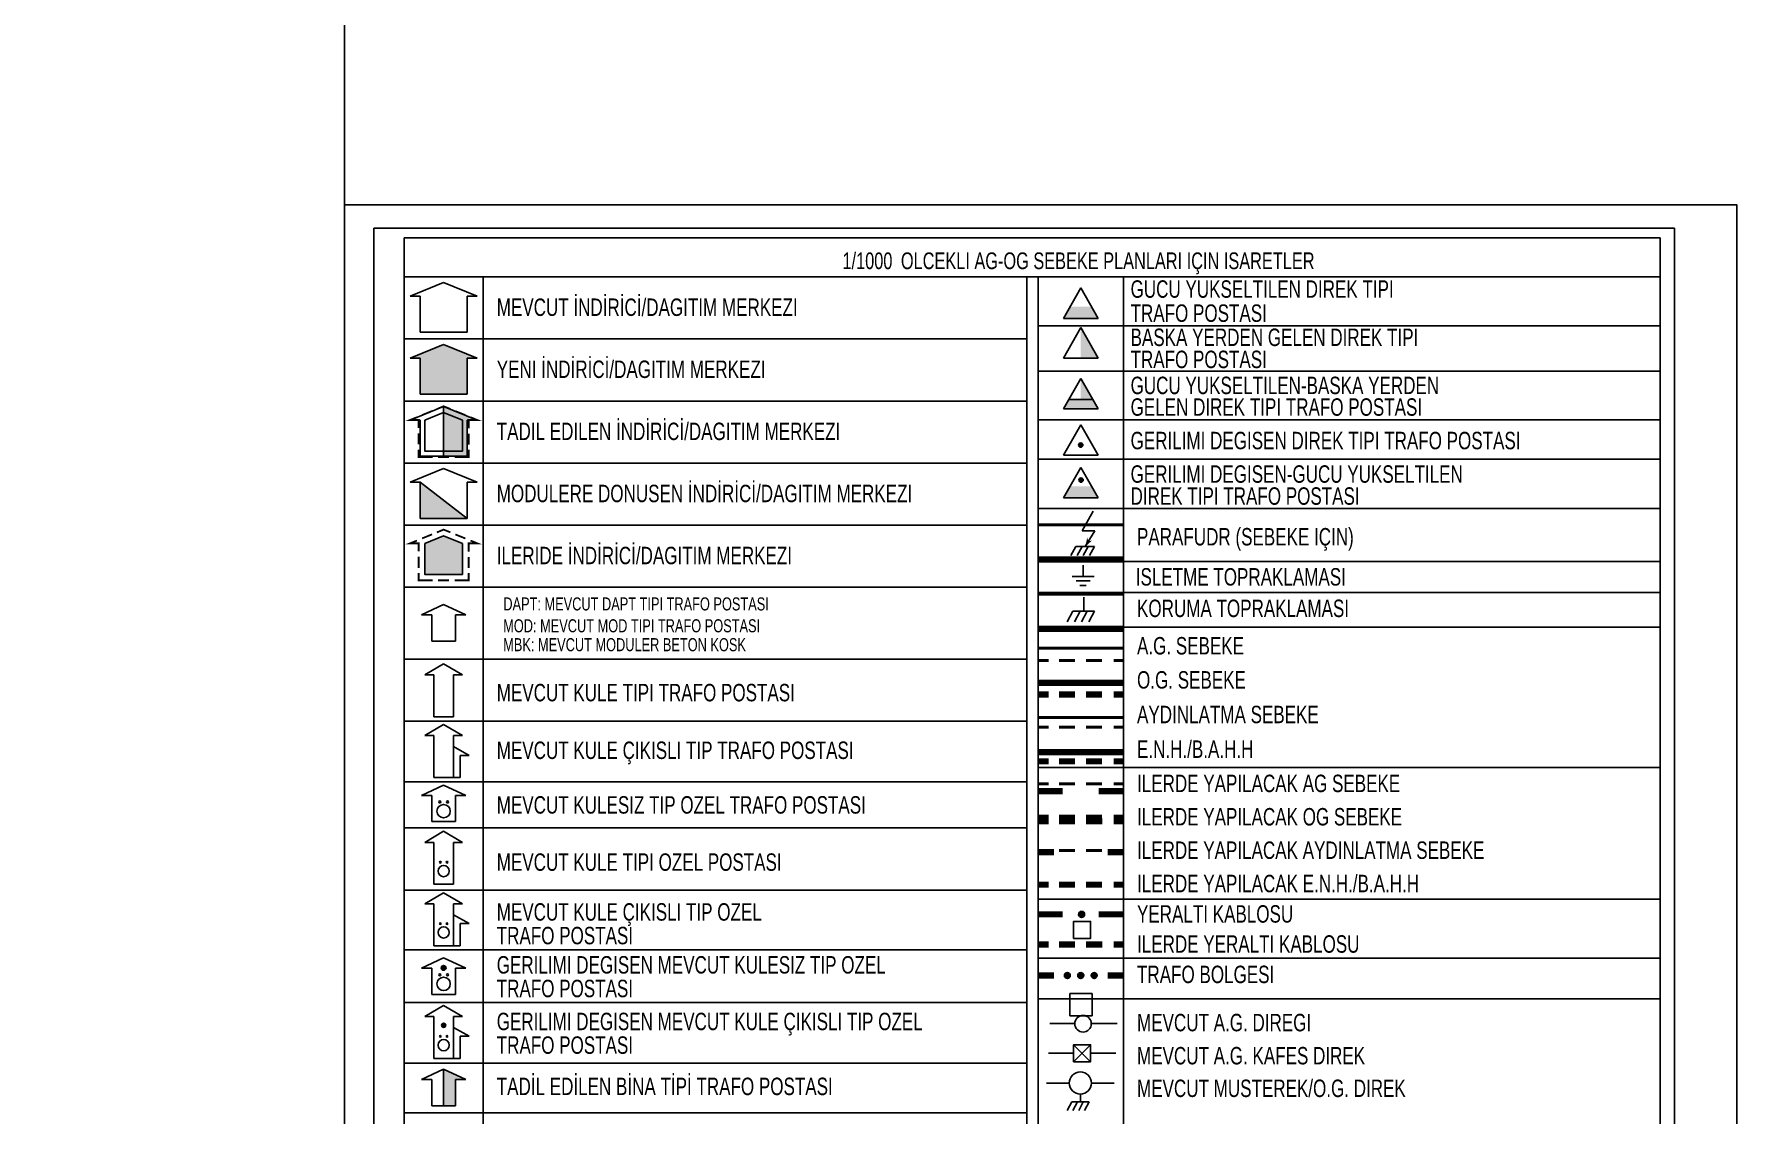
# Model space of a CAD drawing. Header units: millimetres. Extents: x 614452 to 616952, y 4151662 to 4153442.
# Drawn here: x 616285.6 to 616515.5, y 4152981.6 to 4153127.4 of the extents above; entities that cross this region are included whole.
import ezdxf
from ezdxf.enums import TextEntityAlignment as Align

# ---------------------------------------------------------------- set-up
doc = ezdxf.new("R2010")
doc.units = ezdxf.units.MM
doc.styles.get("Standard").update_dxf_attribs({"font": 'Arial'})

msp = doc.modelspace()

# ---------------------------------------------------------------- hatches: boundary and pattern name
for color, points in [(5, [(616344.07, 4153083.72), (616345.41, 4153083.72), (616340.88, 4153085.56), (616336.36, 4153083.72), (616337.7, 4153083.72), (616337.7, 4153078.86), (616338.37, 4153078.86), (616344.07, 4153078.86)]), (5, [(616425.27, 4153078.13), (616424.55, 4153076.86), (616429.25, 4153076.86), (616428.53, 4153078.13)]), (5, [(616340.88, 4153070.48), (616344.07, 4153070.48), (616344.07, 4153075.34), (616345.41, 4153075.34), (616340.88, 4153077.18)]), (5, [(616427.19, 4153071.98), (616427.19, 4153072), (616427.19, 4153072.02), (616427.19, 4153072.04), (616427.19, 4153072.05), (616427.18, 4153072.07), (616427.17, 4153072.09), (616427.17, 4153072.1), (616427.16, 4153072.12), (616427.15, 4153072.14), (616427.14, 4153072.15), (616427.13, 4153072.17), (616427.12, 4153072.18), (616427.11, 4153072.19), (616427.09, 4153072.2), (616427.08, 4153072.22), (616427.07, 4153072.23), (616427.05, 4153072.24), (616427.04, 4153072.24), (616427.02, 4153072.25), (616427, 4153072.26), (616426.99, 4153072.26), (616426.97, 4153072.27), (616426.95, 4153072.27), (616426.94, 4153072.28), (616426.92, 4153072.28), (616426.9, 4153072.28), (616426.88, 4153072.28), (616426.86, 4153072.28), (616426.85, 4153072.27), (616426.83, 4153072.27), (616426.81, 4153072.26), (616426.8, 4153072.26), (616426.78, 4153072.25), (616426.76, 4153072.24), (616426.75, 4153072.24), (616426.73, 4153072.23), (616426.72, 4153072.22), (616426.71, 4153072.2), (616426.69, 4153072.19), (616426.68, 4153072.18), (616426.67, 4153072.17), (616426.66, 4153072.15), (616426.65, 4153072.14), (616426.64, 4153072.12), (616426.63, 4153072.1), (616426.63, 4153072.09), (616426.62, 4153072.07), (616426.61, 4153072.05), (616426.61, 4153072.04), (616426.61, 4153072.02), (616426.61, 4153072), (616426.61, 4153071.98), (616426.61, 4153071.97), (616426.61, 4153071.95), (616426.61, 4153071.93), (616426.61, 4153071.91), (616426.62, 4153071.9), (616426.63, 4153071.88), (616426.63, 4153071.86), (616426.64, 4153071.85), (616426.65, 4153071.83), (616426.66, 4153071.82), (616426.67, 4153071.8), (616426.68, 4153071.79), (616426.69, 4153071.78), (616426.71, 4153071.76), (616426.72, 4153071.75), (616426.73, 4153071.74), (616426.75, 4153071.73), (616426.76, 4153071.72), (616426.78, 4153071.72), (616426.8, 4153071.71), (616426.81, 4153071.7), (616426.83, 4153071.7), (616426.85, 4153071.69), (616426.86, 4153071.69), (616426.88, 4153071.69), (616426.9, 4153071.69), (616426.92, 4153071.69), (616426.94, 4153071.69), (616426.95, 4153071.69), (616426.97, 4153071.7), (616426.99, 4153071.7), (616427, 4153071.71), (616427.02, 4153071.72), (616427.04, 4153071.72), (616427.05, 4153071.73), (616427.07, 4153071.74), (616427.08, 4153071.75), (616427.09, 4153071.76), (616427.11, 4153071.78), (616427.12, 4153071.79), (616427.13, 4153071.8), (616427.14, 4153071.82), (616427.15, 4153071.83), (616427.16, 4153071.85), (616427.17, 4153071.86), (616427.17, 4153071.88), (616427.18, 4153071.9), (616427.19, 4153071.91), (616427.19, 4153071.93), (616427.19, 4153071.95), (616427.19, 4153071.97)]), (5, [(616337.7, 4153066.96), (616337.7, 4153062.1), (616338.37, 4153062.1), (616344.07, 4153062.1)]), (5, [(616427.25, 4153067.26), (616427.24, 4153067.28), (616427.24, 4153067.3), (616427.24, 4153067.32), (616427.24, 4153067.33), (616427.23, 4153067.35), (616427.23, 4153067.37), (616427.22, 4153067.38), (616427.21, 4153067.4), (616427.2, 4153067.42), (616427.19, 4153067.43), (616427.18, 4153067.45), (616427.17, 4153067.46), (616427.16, 4153067.47), (616427.15, 4153067.48), (616427.13, 4153067.5), (616427.12, 4153067.51), (616427.1, 4153067.52), (616427.09, 4153067.52), (616427.07, 4153067.53), (616427.06, 4153067.54), (616427.04, 4153067.54), (616427.02, 4153067.55), (616427, 4153067.55), (616426.99, 4153067.56), (616426.97, 4153067.56), (616426.95, 4153067.56), (616426.93, 4153067.56), (616426.92, 4153067.56), (616426.9, 4153067.55), (616426.88, 4153067.55), (616426.86, 4153067.54), (616426.85, 4153067.54), (616426.83, 4153067.53), (616426.81, 4153067.52), (616426.8, 4153067.52), (616426.78, 4153067.51), (616426.77, 4153067.5), (616426.76, 4153067.48), (616426.74, 4153067.47), (616426.73, 4153067.46), (616426.72, 4153067.45), (616426.71, 4153067.43), (616426.7, 4153067.42), (616426.69, 4153067.4), (616426.68, 4153067.38), (616426.68, 4153067.37), (616426.67, 4153067.35), (616426.67, 4153067.33), (616426.66, 4153067.32), (616426.66, 4153067.3), (616426.66, 4153067.28), (616426.66, 4153067.26), (616426.66, 4153067.25), (616426.66, 4153067.23), (616426.66, 4153067.21), (616426.67, 4153067.19), (616426.67, 4153067.18), (616426.68, 4153067.16), (616426.68, 4153067.14), (616426.69, 4153067.13), (616426.7, 4153067.11), (616426.71, 4153067.1), (616426.72, 4153067.08), (616426.73, 4153067.07), (616426.74, 4153067.06), (616426.76, 4153067.04), (616426.77, 4153067.03), (616426.78, 4153067.02), (616426.8, 4153067.01), (616426.81, 4153067), (616426.83, 4153067), (616426.85, 4153066.99), (616426.86, 4153066.98), (616426.88, 4153066.98), (616426.9, 4153066.97), (616426.92, 4153066.97), (616426.93, 4153066.97), (616426.95, 4153066.97), (616426.97, 4153066.97), (616426.99, 4153066.97), (616427, 4153066.97), (616427.02, 4153066.98), (616427.04, 4153066.98), (616427.06, 4153066.99), (616427.07, 4153067), (616427.09, 4153067), (616427.1, 4153067.01), (616427.12, 4153067.02), (616427.13, 4153067.03), (616427.15, 4153067.04), (616427.16, 4153067.06), (616427.17, 4153067.07), (616427.18, 4153067.08), (616427.19, 4153067.1), (616427.2, 4153067.11), (616427.21, 4153067.13), (616427.22, 4153067.14), (616427.23, 4153067.16), (616427.23, 4153067.18), (616427.24, 4153067.19), (616427.24, 4153067.21), (616427.24, 4153067.23), (616427.24, 4153067.25)]), (5, [(616340.88, 4153059.73), (616338.35, 4153058.7), (616338.35, 4153054.52), (616343.42, 4153054.52), (616343.42, 4153058.7)]), (1, [(616426.62, 4153008.66), (616426.62, 4153008.64), (616426.62, 4153008.61), (616426.63, 4153008.59), (616426.63, 4153008.56), (616426.64, 4153008.54), (616426.65, 4153008.52), (616426.65, 4153008.5), (616426.66, 4153008.47), (616426.68, 4153008.45), (616426.69, 4153008.43), (616426.7, 4153008.41), (616426.72, 4153008.39), (616426.74, 4153008.38), (616426.75, 4153008.36), (616426.77, 4153008.34), (616426.79, 4153008.33), (616426.81, 4153008.32), (616426.83, 4153008.3), (616426.86, 4153008.29), (616426.88, 4153008.28), (616426.9, 4153008.28), (616426.92, 4153008.27), (616426.95, 4153008.27), (616426.97, 4153008.26), (616427, 4153008.26), (616427.02, 4153008.26), (616427.05, 4153008.26), (616427.07, 4153008.26), (616427.09, 4153008.27), (616427.12, 4153008.27), (616427.14, 4153008.28), (616427.16, 4153008.28), (616427.19, 4153008.29), (616427.21, 4153008.3), (616427.23, 4153008.32), (616427.25, 4153008.33), (616427.27, 4153008.34), (616427.29, 4153008.36), (616427.3, 4153008.38), (616427.32, 4153008.39), (616427.34, 4153008.41), (616427.35, 4153008.43), (616427.36, 4153008.45), (616427.38, 4153008.47), (616427.39, 4153008.5), (616427.4, 4153008.52), (616427.4, 4153008.54), (616427.41, 4153008.56), (616427.42, 4153008.59), (616427.42, 4153008.61), (616427.42, 4153008.64), (616427.42, 4153008.66), (616427.42, 4153008.68), (616427.42, 4153008.71), (616427.42, 4153008.73), (616427.41, 4153008.76), (616427.4, 4153008.78), (616427.4, 4153008.8), (616427.39, 4153008.83), (616427.38, 4153008.85), (616427.36, 4153008.87), (616427.35, 4153008.89), (616427.34, 4153008.91), (616427.32, 4153008.93), (616427.3, 4153008.94), (616427.29, 4153008.96), (616427.27, 4153008.98), (616427.25, 4153008.99), (616427.23, 4153009), (616427.21, 4153009.02), (616427.19, 4153009.03), (616427.16, 4153009.04), (616427.14, 4153009.04), (616427.12, 4153009.05), (616427.09, 4153009.06), (616427.07, 4153009.06), (616427.05, 4153009.06), (616427.02, 4153009.06), (616427, 4153009.06), (616426.97, 4153009.06), (616426.95, 4153009.06), (616426.92, 4153009.05), (616426.9, 4153009.04), (616426.88, 4153009.04), (616426.86, 4153009.03), (616426.83, 4153009.02), (616426.81, 4153009), (616426.79, 4153008.99), (616426.77, 4153008.98), (616426.75, 4153008.96), (616426.74, 4153008.94), (616426.72, 4153008.93), (616426.7, 4153008.91), (616426.69, 4153008.89), (616426.68, 4153008.87), (616426.66, 4153008.85), (616426.65, 4153008.83), (616426.65, 4153008.8), (616426.64, 4153008.78), (616426.63, 4153008.76), (616426.63, 4153008.73), (616426.62, 4153008.71), (616426.62, 4153008.68)]), (5, [(616341.2, 4153001.45), (616341.2, 4153001.47), (616341.2, 4153001.49), (616341.19, 4153001.5), (616341.19, 4153001.52), (616341.19, 4153001.54), (616341.18, 4153001.56), (616341.17, 4153001.58), (616341.16, 4153001.6), (616341.15, 4153001.61), (616341.14, 4153001.63), (616341.13, 4153001.64), (616341.12, 4153001.66), (616341.11, 4153001.67), (616341.09, 4153001.69), (616341.08, 4153001.7), (616341.06, 4153001.71), (616341.05, 4153001.72), (616341.03, 4153001.73), (616341.01, 4153001.74), (616341, 4153001.74), (616340.98, 4153001.75), (616340.96, 4153001.76), (616340.94, 4153001.76), (616340.92, 4153001.76), (616340.9, 4153001.76), (616340.88, 4153001.77), (616340.86, 4153001.76), (616340.84, 4153001.76), (616340.83, 4153001.76), (616340.81, 4153001.76), (616340.79, 4153001.75), (616340.77, 4153001.74), (616340.75, 4153001.74), (616340.73, 4153001.73), (616340.72, 4153001.72), (616340.7, 4153001.71), (616340.69, 4153001.7), (616340.67, 4153001.69), (616340.66, 4153001.67), (616340.64, 4153001.66), (616340.63, 4153001.64), (616340.62, 4153001.63), (616340.61, 4153001.61), (616340.6, 4153001.6), (616340.59, 4153001.58), (616340.59, 4153001.56), (616340.58, 4153001.54), (616340.57, 4153001.52), (616340.57, 4153001.5), (616340.57, 4153001.49), (616340.57, 4153001.47), (616340.56, 4153001.45), (616340.57, 4153001.43), (616340.57, 4153001.41), (616340.57, 4153001.39), (616340.57, 4153001.37), (616340.58, 4153001.35), (616340.59, 4153001.34), (616340.59, 4153001.32), (616340.6, 4153001.3), (616340.61, 4153001.28), (616340.62, 4153001.27), (616340.63, 4153001.25), (616340.64, 4153001.24), (616340.66, 4153001.22), (616340.67, 4153001.21), (616340.69, 4153001.2), (616340.7, 4153001.19), (616340.72, 4153001.18), (616340.73, 4153001.17), (616340.75, 4153001.16), (616340.77, 4153001.15), (616340.79, 4153001.14), (616340.81, 4153001.14), (616340.83, 4153001.14), (616340.84, 4153001.13), (616340.86, 4153001.13), (616340.88, 4153001.13), (616340.9, 4153001.13), (616340.92, 4153001.13), (616340.94, 4153001.14), (616340.96, 4153001.14), (616340.98, 4153001.14), (616341, 4153001.15), (616341.01, 4153001.16), (616341.03, 4153001.17), (616341.05, 4153001.18), (616341.06, 4153001.19), (616341.08, 4153001.2), (616341.09, 4153001.21), (616341.11, 4153001.22), (616341.12, 4153001.24), (616341.13, 4153001.25), (616341.14, 4153001.27), (616341.15, 4153001.28), (616341.16, 4153001.3), (616341.17, 4153001.32), (616341.18, 4153001.34), (616341.19, 4153001.35), (616341.19, 4153001.37), (616341.19, 4153001.39), (616341.2, 4153001.41), (616341.2, 4153001.43)]), (5, [(616424.69, 4153000.41), (616424.69, 4153000.39), (616424.69, 4153000.37), (616424.69, 4153000.34), (616424.7, 4153000.32), (616424.7, 4153000.29), (616424.71, 4153000.27), (616424.72, 4153000.25), (616424.73, 4153000.23), (616424.74, 4153000.21), (616424.76, 4153000.19), (616424.77, 4153000.17), (616424.79, 4153000.15), (616424.8, 4153000.13), (616424.82, 4153000.11), (616424.84, 4153000.1), (616424.86, 4153000.08), (616424.88, 4153000.07), (616424.9, 4153000.06), (616424.92, 4153000.05), (616424.94, 4153000.04), (616424.97, 4153000.03), (616424.99, 4153000.02), (616425.01, 4153000.02), (616425.04, 4153000.02), (616425.06, 4153000.01), (616425.09, 4153000.01), (616425.11, 4153000.01), (616425.14, 4153000.02), (616425.16, 4153000.02), (616425.18, 4153000.02), (616425.21, 4153000.03), (616425.23, 4153000.04), (616425.25, 4153000.05), (616425.27, 4153000.06), (616425.29, 4153000.07), (616425.32, 4153000.08), (616425.33, 4153000.1), (616425.35, 4153000.11), (616425.37, 4153000.13), (616425.39, 4153000.15), (616425.4, 4153000.17), (616425.42, 4153000.19), (616425.43, 4153000.21), (616425.44, 4153000.23), (616425.45, 4153000.25), (616425.46, 4153000.27), (616425.47, 4153000.29), (616425.48, 4153000.32), (616425.48, 4153000.34), (616425.49, 4153000.37), (616425.49, 4153000.39), (616425.49, 4153000.41), (616425.49, 4153000.44), (616425.49, 4153000.46), (616425.48, 4153000.49), (616425.48, 4153000.51), (616425.47, 4153000.53), (616425.46, 4153000.56), (616425.45, 4153000.58), (616425.44, 4153000.6), (616425.43, 4153000.62), (616425.42, 4153000.64), (616425.4, 4153000.66), (616425.39, 4153000.68), (616425.37, 4153000.7), (616425.35, 4153000.72), (616425.33, 4153000.73), (616425.32, 4153000.74), (616425.29, 4153000.76), (616425.27, 4153000.77), (616425.25, 4153000.78), (616425.23, 4153000.79), (616425.21, 4153000.8), (616425.18, 4153000.8), (616425.16, 4153000.81), (616425.14, 4153000.81), (616425.11, 4153000.82), (616425.09, 4153000.82), (616425.06, 4153000.82), (616425.04, 4153000.81), (616425.01, 4153000.81), (616424.99, 4153000.8), (616424.97, 4153000.8), (616424.94, 4153000.79), (616424.92, 4153000.78), (616424.9, 4153000.77), (616424.88, 4153000.76), (616424.86, 4153000.74), (616424.84, 4153000.73), (616424.82, 4153000.72), (616424.8, 4153000.7), (616424.79, 4153000.68), (616424.77, 4153000.66), (616424.76, 4153000.64), (616424.74, 4153000.62), (616424.73, 4153000.6), (616424.72, 4153000.58), (616424.71, 4153000.56), (616424.7, 4153000.53), (616424.7, 4153000.51), (616424.69, 4153000.49), (616424.69, 4153000.46), (616424.69, 4153000.44)]), (5, [(616427.3, 4153000.41), (616427.3, 4153000.44), (616427.3, 4153000.46), (616427.3, 4153000.49), (616427.29, 4153000.51), (616427.28, 4153000.53), (616427.28, 4153000.56), (616427.27, 4153000.58), (616427.26, 4153000.6), (616427.24, 4153000.62), (616427.23, 4153000.64), (616427.22, 4153000.66), (616427.2, 4153000.68), (616427.18, 4153000.7), (616427.17, 4153000.72), (616427.15, 4153000.73), (616427.13, 4153000.74), (616427.11, 4153000.76), (616427.09, 4153000.77), (616427.06, 4153000.78), (616427.04, 4153000.79), (616427.02, 4153000.8), (616427, 4153000.8), (616426.97, 4153000.81), (616426.95, 4153000.81), (616426.92, 4153000.82), (616426.9, 4153000.82), (616426.88, 4153000.82), (616426.85, 4153000.81), (616426.83, 4153000.81), (616426.8, 4153000.8), (616426.78, 4153000.8), (616426.76, 4153000.79), (616426.74, 4153000.78), (616426.71, 4153000.77), (616426.69, 4153000.76), (616426.67, 4153000.74), (616426.65, 4153000.73), (616426.63, 4153000.72), (616426.62, 4153000.7), (616426.6, 4153000.68), (616426.58, 4153000.66), (616426.57, 4153000.64), (616426.56, 4153000.62), (616426.54, 4153000.6), (616426.53, 4153000.58), (616426.52, 4153000.56), (616426.52, 4153000.53), (616426.51, 4153000.51), (616426.5, 4153000.49), (616426.5, 4153000.46), (616426.5, 4153000.44), (616426.5, 4153000.41), (616426.5, 4153000.39), (616426.5, 4153000.37), (616426.5, 4153000.34), (616426.51, 4153000.32), (616426.52, 4153000.29), (616426.52, 4153000.27), (616426.53, 4153000.25), (616426.54, 4153000.23), (616426.56, 4153000.21), (616426.57, 4153000.19), (616426.58, 4153000.17), (616426.6, 4153000.15), (616426.62, 4153000.13), (616426.63, 4153000.11), (616426.65, 4153000.1), (616426.67, 4153000.08), (616426.69, 4153000.07), (616426.71, 4153000.06), (616426.74, 4153000.05), (616426.76, 4153000.04), (616426.78, 4153000.03), (616426.8, 4153000.02), (616426.83, 4153000.02), (616426.85, 4153000.02), (616426.88, 4153000.01), (616426.9, 4153000.01), (616426.92, 4153000.01), (616426.95, 4153000.02), (616426.97, 4153000.02), (616427, 4153000.02), (616427.02, 4153000.03), (616427.04, 4153000.04), (616427.06, 4153000.05), (616427.09, 4153000.06), (616427.11, 4153000.07), (616427.13, 4153000.08), (616427.15, 4153000.1), (616427.17, 4153000.11), (616427.18, 4153000.13), (616427.2, 4153000.15), (616427.22, 4153000.17), (616427.23, 4153000.19), (616427.24, 4153000.21), (616427.26, 4153000.23), (616427.27, 4153000.25), (616427.28, 4153000.27), (616427.28, 4153000.29), (616427.29, 4153000.32), (616427.3, 4153000.34), (616427.3, 4153000.37), (616427.3, 4153000.39)]), (5, [(616428.31, 4153000.41), (616428.31, 4153000.39), (616428.31, 4153000.37), (616428.32, 4153000.34), (616428.32, 4153000.32), (616428.33, 4153000.29), (616428.34, 4153000.27), (616428.35, 4153000.25), (616428.36, 4153000.23), (616428.37, 4153000.21), (616428.38, 4153000.19), (616428.4, 4153000.17), (616428.41, 4153000.15), (616428.43, 4153000.13), (616428.45, 4153000.11), (616428.47, 4153000.1), (616428.48, 4153000.08), (616428.5, 4153000.07), (616428.53, 4153000.06), (616428.55, 4153000.05), (616428.57, 4153000.04), (616428.59, 4153000.03), (616428.62, 4153000.02), (616428.64, 4153000.02), (616428.66, 4153000.02), (616428.69, 4153000.01), (616428.71, 4153000.01), (616428.74, 4153000.01), (616428.76, 4153000.02), (616428.79, 4153000.02), (616428.81, 4153000.02), (616428.83, 4153000.03), (616428.86, 4153000.04), (616428.88, 4153000.05), (616428.9, 4153000.06), (616428.92, 4153000.07), (616428.94, 4153000.08), (616428.96, 4153000.1), (616428.98, 4153000.11), (616429, 4153000.13), (616429.01, 4153000.15), (616429.03, 4153000.17), (616429.04, 4153000.19), (616429.06, 4153000.21), (616429.07, 4153000.23), (616429.08, 4153000.25), (616429.09, 4153000.27), (616429.1, 4153000.29), (616429.1, 4153000.32), (616429.11, 4153000.34), (616429.11, 4153000.37), (616429.11, 4153000.39), (616429.11, 4153000.41), (616429.11, 4153000.44), (616429.11, 4153000.46), (616429.11, 4153000.49), (616429.1, 4153000.51), (616429.1, 4153000.53), (616429.09, 4153000.56), (616429.08, 4153000.58), (616429.07, 4153000.6), (616429.06, 4153000.62), (616429.04, 4153000.64), (616429.03, 4153000.66), (616429.01, 4153000.68), (616429, 4153000.7), (616428.98, 4153000.72), (616428.96, 4153000.73), (616428.94, 4153000.74), (616428.92, 4153000.76), (616428.9, 4153000.77), (616428.88, 4153000.78), (616428.86, 4153000.79), (616428.83, 4153000.8), (616428.81, 4153000.8), (616428.79, 4153000.81), (616428.76, 4153000.81), (616428.74, 4153000.82), (616428.71, 4153000.82), (616428.69, 4153000.82), (616428.66, 4153000.81), (616428.64, 4153000.81), (616428.62, 4153000.8), (616428.59, 4153000.8), (616428.57, 4153000.79), (616428.55, 4153000.78), (616428.53, 4153000.77), (616428.5, 4153000.76), (616428.48, 4153000.74), (616428.47, 4153000.73), (616428.45, 4153000.72), (616428.43, 4153000.7), (616428.41, 4153000.68), (616428.4, 4153000.66), (616428.38, 4153000.64), (616428.37, 4153000.62), (616428.36, 4153000.6), (616428.35, 4153000.58), (616428.34, 4153000.56), (616428.33, 4153000.53), (616428.32, 4153000.51), (616428.32, 4153000.49), (616428.31, 4153000.46), (616428.31, 4153000.44)]), (5, [(616341.16, 4152993.7), (616341.16, 4152993.72), (616341.16, 4152993.74), (616341.16, 4152993.75), (616341.16, 4152993.77), (616341.15, 4152993.79), (616341.15, 4152993.8), (616341.14, 4152993.82), (616341.13, 4152993.83), (616341.12, 4152993.85), (616341.11, 4152993.86), (616341.1, 4152993.88), (616341.09, 4152993.89), (616341.08, 4152993.9), (616341.07, 4152993.91), (616341.06, 4152993.92), (616341.04, 4152993.93), (616341.03, 4152993.94), (616341.01, 4152993.95), (616341, 4152993.96), (616340.98, 4152993.97), (616340.97, 4152993.97), (616340.95, 4152993.98), (616340.93, 4152993.98), (616340.92, 4152993.98), (616340.9, 4152993.98), (616340.88, 4152993.98), (616340.87, 4152993.98), (616340.85, 4152993.98), (616340.83, 4152993.98), (616340.81, 4152993.98), (616340.8, 4152993.97), (616340.78, 4152993.97), (616340.77, 4152993.96), (616340.75, 4152993.95), (616340.74, 4152993.94), (616340.72, 4152993.93), (616340.71, 4152993.92), (616340.7, 4152993.91), (616340.68, 4152993.9), (616340.67, 4152993.89), (616340.66, 4152993.88), (616340.65, 4152993.86), (616340.64, 4152993.85), (616340.63, 4152993.83), (616340.63, 4152993.82), (616340.62, 4152993.8), (616340.61, 4152993.79), (616340.61, 4152993.77), (616340.6, 4152993.75), (616340.6, 4152993.74), (616340.6, 4152993.72), (616340.6, 4152993.7), (616340.6, 4152993.68), (616340.6, 4152993.67), (616340.6, 4152993.65), (616340.61, 4152993.63), (616340.61, 4152993.62), (616340.62, 4152993.6), (616340.63, 4152993.59), (616340.63, 4152993.57), (616340.64, 4152993.56), (616340.65, 4152993.54), (616340.66, 4152993.53), (616340.67, 4152993.51), (616340.68, 4152993.5), (616340.7, 4152993.49), (616340.71, 4152993.48), (616340.72, 4152993.47), (616340.74, 4152993.46), (616340.75, 4152993.45), (616340.77, 4152993.44), (616340.78, 4152993.44), (616340.8, 4152993.43), (616340.81, 4152993.43), (616340.83, 4152993.42), (616340.85, 4152993.42), (616340.87, 4152993.42), (616340.88, 4152993.42), (616340.9, 4152993.42), (616340.92, 4152993.42), (616340.93, 4152993.42), (616340.95, 4152993.43), (616340.97, 4152993.43), (616340.98, 4152993.44), (616341, 4152993.44), (616341.01, 4152993.45), (616341.03, 4152993.46), (616341.04, 4152993.47), (616341.06, 4152993.48), (616341.07, 4152993.49), (616341.08, 4152993.5), (616341.09, 4152993.51), (616341.1, 4152993.53), (616341.11, 4152993.54), (616341.12, 4152993.56), (616341.13, 4152993.57), (616341.14, 4152993.59), (616341.15, 4152993.6), (616341.15, 4152993.62), (616341.16, 4152993.63), (616341.16, 4152993.65), (616341.16, 4152993.67), (616341.16, 4152993.68)]), (5, [(616342.47, 4152986.38), (616343.88, 4152986.38), (616340.88, 4152987.79), (616340.88, 4152982.85), (616342.47, 4152982.85)])]:
    msp.add_hatch(color=color).paths.add_polyline_path(points)

# ---------------------------------------------------------------- linework, layer by layer
for p, q in [((616507.09, 4153101.23), (616331.47, 4153101.23)), ((616331.47, 4153101.23), (616331.47, 4152828.93)), ((616507.09, 4153101.23), (616507.09, 4152828.93)), ((616505.13, 4153099.94), (616335.55, 4153099.94)), ((616335.55, 4153099.94), (616335.55, 4152830.08)), ((616505.13, 4152830.08), (616505.13, 4153099.94)), ((616335.55, 4153094.68), (616505.13, 4153094.68)), ((616335.55, 4153094.68), (616419.63, 4153094.68)), ((616346.22, 4153094.68), (616346.22, 4152830.08)), ((616419.63, 4153094.68), (616419.63, 4152830.08)), ((616421.13, 4153094.68), (616421.13, 4152830.08)), ((616421.13, 4153094.68), (616505.21, 4153094.68)), ((616432.67, 4153094.68), (616432.67, 4152830.08)), ((616421.13, 4153088.07), (616505.21, 4153088.07)), ((616335.55, 4153086.3), (616419.63, 4153086.3)), ((616421.13, 4153081.96), (616505.21, 4153081.96)), ((616335.55, 4153077.93), (616419.63, 4153077.93)), ((616421.13, 4153075.4), (616505.21, 4153075.4)), ((616335.55, 4153069.55), (616419.63, 4153069.55)), ((616421.13, 4153070.1), (616505.21, 4153070.1)), ((616421.13, 4153063.41), (616505.21, 4153063.41)), ((616421.13, 4153063.41), (616505.21, 4153063.41)), ((616335.55, 4153061.17), (616419.63, 4153061.17)), ((616421.13, 4153056.26), (616505.21, 4153056.26)), ((616335.55, 4153052.8), (616419.63, 4153052.8)), ((616421.13, 4153052.09), (616505.21, 4153052.09)), ((616421.13, 4153047.41), (616505.21, 4153047.41)), ((616335.55, 4153043.12), (616419.63, 4153043.12)), ((616335.55, 4153034.74), (616419.63, 4153034.74)), ((616421.13, 4153028.49), (616505.21, 4153028.49)), ((616335.55, 4153026.55), (616419.63, 4153026.55)), ((616335.55, 4153020.35), (616419.63, 4153020.35)), ((616335.55, 4153011.93), (616419.63, 4153011.93)), ((616421.13, 4153010.71), (616505.13, 4153010.71)), ((616335.55, 4153003.89), (616419.63, 4153003.89)), ((616421.13, 4153002.74), (616505.13, 4153002.74)), ((616421.13, 4152997.29), (616505.13, 4152997.29)), ((616335.55, 4152996.78), (616419.63, 4152996.78)), ((616335.55, 4152988.61), (616419.63, 4152988.61)), ((616335.55, 4152988.61), (616419.63, 4152988.61)), ((616335.55, 4152981.87), (616419.63, 4152981.87))]:
    msp.add_line(p, q)
at = {"color": 5}
for p, q in [((616336.36, 4153092.09), (616340.88, 4153093.94)), ((616340.88, 4153093.94), (616345.41, 4153092.09)), ((616337.7, 4153092.09), (616336.36, 4153092.09)), ((616337.7, 4153087.23), (616337.7, 4153092.09)), ((616345.41, 4153092.09), (616344.07, 4153092.09)), ((616344.07, 4153087.23), (616344.07, 4153092.09)), ((616424.55, 4153089.07), (616426.9, 4153093.19)), ((616426.9, 4153093.19), (616429.25, 4153089.07)), ((616429.25, 4153089.07), (616424.55, 4153089.07)), ((616337.7, 4153087.23), (616344.07, 4153087.23)), ((616424.55, 4153083.73), (616426.9, 4153087.85)), ((616426.9, 4153087.85), (616429.25, 4153083.73)), ((616336.36, 4153083.72), (616340.88, 4153085.56)), ((616340.88, 4153085.56), (616345.41, 4153083.72)), ((616337.7, 4153083.72), (616336.36, 4153083.72)), ((616337.7, 4153078.86), (616337.7, 4153083.72)), ((616345.41, 4153083.72), (616344.07, 4153083.72)), ((616344.07, 4153078.86), (616344.07, 4153083.72)), ((616429.25, 4153083.73), (616424.55, 4153083.73)), ((616424.55, 4153076.86), (616426.9, 4153080.98)), ((616426.9, 4153080.98), (616429.25, 4153076.86)), ((616337.7, 4153078.86), (616344.07, 4153078.86)), ((616425.27, 4153078.13), (616428.53, 4153078.13)), ((616336.36, 4153075.34), (616340.88, 4153077.18)), ((616337.7, 4153075.34), (616336.36, 4153075.34)), ((616337.7, 4153070.48), (616337.7, 4153075.34)), ((616340.88, 4153077.18), (616345.41, 4153075.34)), ((616340.88, 4153077.18), (616340.88, 4153070.48)), ((616345.41, 4153075.34), (616344.07, 4153075.34)), ((616344.07, 4153070.48), (616344.07, 4153075.34)), ((616429.25, 4153076.86), (616424.55, 4153076.86)), ((616424.55, 4153070.61), (616426.9, 4153074.73)), ((616426.9, 4153074.73), (616429.25, 4153070.61)), ((616429.25, 4153070.61), (616424.55, 4153070.61)), ((616336.36, 4153066.96), (616340.88, 4153068.81)), ((616337.7, 4153070.48), (616344.07, 4153070.48)), ((616340.88, 4153068.81), (616345.41, 4153066.96)), ((616424.55, 4153064.85), (616426.9, 4153068.97)), ((616426.9, 4153068.97), (616429.25, 4153064.85)), ((616337.7, 4153066.96), (616336.36, 4153066.96)), ((616337.7, 4153062.1), (616337.7, 4153066.96)), ((616344.07, 4153062.1), (616337.7, 4153066.96)), ((616345.41, 4153066.96), (616344.07, 4153066.96)), ((616344.07, 4153062.1), (616344.07, 4153066.96)), ((616429.25, 4153064.85), (616424.55, 4153064.85)), ((616337.7, 4153062.1), (616344.07, 4153062.1)), ((616337.88, 4153049.07), (616340.88, 4153050.48)), ((616340.88, 4153050.48), (616343.88, 4153049.07)), ((616339.29, 4153049.07), (616337.88, 4153049.07)), ((616339.29, 4153045.54), (616339.29, 4153049.07)), ((616343.88, 4153049.07), (616342.47, 4153049.07)), ((616342.47, 4153049.07), (616342.47, 4153045.54)), ((616342.47, 4153045.54), (616339.29, 4153045.54)), ((616340.88, 4153042.49), (616338.35, 4153041)), ((616339.54, 4153041), (616338.35, 4153041)), ((616339.54, 4153035.34), (616339.54, 4153041)), ((616340.88, 4153042.49), (616343.41, 4153041)), ((616342.22, 4153041), (616343.41, 4153041)), ((616342.22, 4153039.51), (616342.22, 4153041)), ((616342.22, 4153039.51), (616342.22, 4153035.34)), ((616340.88, 4153034.29), (616338.35, 4153032.8)), ((616339.54, 4153035.34), (616342.22, 4153035.34)), ((616340.88, 4153034.29), (616343.41, 4153032.8)), ((616339.54, 4153032.8), (616338.35, 4153032.8)), ((616339.54, 4153027.14), (616339.54, 4153032.8)), ((616342.22, 4153031.31), (616342.22, 4153032.8)), ((616342.22, 4153032.8), (616343.41, 4153032.8)), ((616344.31, 4153030.12), (616342.22, 4153031.31)), ((616342.22, 4153031.31), (616342.22, 4153027.14)), ((616343.12, 4153030.12), (616344.31, 4153030.12)), ((616343.12, 4153027.14), (616343.12, 4153030.12)), ((616339.54, 4153027.14), (616343.12, 4153027.14)), ((616337.88, 4153024.71), (616340.88, 4153026.12)), ((616339.29, 4153024.71), (616337.88, 4153024.71)), ((616339.29, 4153021.18), (616339.29, 4153024.71)), ((616340.88, 4153026.12), (616343.88, 4153024.71)), ((616343.88, 4153024.71), (616342.47, 4153024.71)), ((616342.47, 4153024.71), (616342.47, 4153021.18)), ((616342.47, 4153021.18), (616339.29, 4153021.18)), ((616340.88, 4153019.87), (616338.35, 4153018.38)), ((616339.54, 4153018.38), (616338.35, 4153018.38)), ((616339.54, 4153012.72), (616339.54, 4153018.38)), ((616340.88, 4153019.87), (616343.41, 4153018.38)), ((616342.22, 4153018.38), (616343.41, 4153018.38)), ((616342.22, 4153016.89), (616342.22, 4153018.38)), ((616342.22, 4153016.89), (616342.22, 4153012.72)), ((616340.88, 4153011.59), (616338.35, 4153010.1)), ((616339.54, 4153012.72), (616342.22, 4153012.72)), ((616340.88, 4153011.59), (616343.41, 4153010.1)), ((616339.54, 4153010.1), (616338.35, 4153010.1)), ((616339.54, 4153004.44), (616339.54, 4153010.1)), ((616342.22, 4153008.61), (616342.22, 4153010.1)), ((616342.22, 4153010.1), (616343.41, 4153010.1)), ((616344.31, 4153007.42), (616342.22, 4153008.61)), ((616342.22, 4153008.61), (616342.22, 4153004.44)), ((616343.12, 4153007.42), (616344.31, 4153007.42)), ((616343.12, 4153004.44), (616343.12, 4153007.42)), ((616339.54, 4153004.44), (616343.12, 4153004.44)), ((616337.88, 4153001.4), (616340.88, 4153002.81)), ((616340.88, 4153002.81), (616343.88, 4153001.4)), ((616339.29, 4153001.4), (616337.88, 4153001.4)), ((616339.29, 4152997.87), (616339.29, 4153001.4)), ((616342.47, 4153001.4), (616342.47, 4152997.87)), ((616343.88, 4153001.4), (616342.47, 4153001.4)), ((616342.47, 4152997.87), (616339.29, 4152997.87)), ((616340.88, 4152996.38), (616338.35, 4152994.89)), ((616339.54, 4152994.89), (616338.35, 4152994.89)), ((616339.54, 4152989.23), (616339.54, 4152994.89)), ((616340.88, 4152996.38), (616343.41, 4152994.89)), ((616342.22, 4152994.89), (616343.41, 4152994.89)), ((616342.22, 4152993.4), (616342.22, 4152994.89)), ((616342.22, 4152993.4), (616342.22, 4152989.23)), ((616344.31, 4152992.21), (616342.22, 4152993.4)), ((616343.12, 4152989.23), (616343.12, 4152992.21)), ((616343.12, 4152992.21), (616344.31, 4152992.21)), ((616337.88, 4152986.38), (616340.88, 4152987.79)), ((616339.54, 4152989.23), (616343.12, 4152989.23)), ((616340.88, 4152987.79), (616340.88, 4152982.85)), ((616340.88, 4152987.79), (616343.88, 4152986.38)), ((616339.29, 4152986.38), (616337.88, 4152986.38)), ((616339.29, 4152982.85), (616339.29, 4152986.38)), ((616342.47, 4152986.38), (616342.47, 4152982.85)), ((616343.88, 4152986.38), (616342.47, 4152986.38)), ((616342.47, 4152982.85), (616339.29, 4152982.85))]:
    msp.add_line(p, q, dxfattribs=at)
at = {"color": 32}
for p, q in [((616427.09, 4153060.43), (616428.56, 4153063.09)), ((616428.82, 4153060.43), (616427.09, 4153060.43)), ((616428.82, 4153060.43), (616427.49, 4153058.31)), ((616426.24, 4153058.31), (616425.58, 4153057.08)), ((616426.24, 4153058.31), (616428.74, 4153058.31)), ((616427.08, 4153058.31), (616426.42, 4153057.08)), ((616427.91, 4153058.31), (616427.25, 4153057.08)), ((616428.74, 4153058.31), (616428.08, 4153057.08)), ((616427.21, 4153055.8), (616427.21, 4153054.29)), ((616425.72, 4153054.24), (616428.7, 4153054.24)), ((616426.26, 4153053.65), (616428.16, 4153053.65)), ((616426.8, 4153053.06), (616427.63, 4153053.06)), ((616427.3, 4153051.47), (616427.3, 4153049.58)), ((616425.83, 4153049.58), (616425.06, 4153048.14)), ((616425.83, 4153049.58), (616428.77, 4153049.58)), ((616426.81, 4153049.58), (616426.04, 4153048.14)), ((616427.79, 4153049.58), (616427.02, 4153048.14)), ((616428.77, 4153049.58), (616428, 4153048.14)), ((616425.68, 4152983.35), (616425.06, 4152982.19)), ((616425.68, 4152983.35), (616428.03, 4152983.35)), ((616426.46, 4152983.35), (616425.84, 4152982.19)), ((616427.24, 4152983.35), (616426.62, 4152982.19)), ((616426.85, 4152984.42), (616426.85, 4152983.35)), ((616428.03, 4152983.35), (616427.41, 4152982.19))]:
    msp.add_line(p, q, dxfattribs=at)
at = {"color": 120}
for p, q in [((616422.71, 4152993.92), (616426.1, 4152993.92)), ((616428.42, 4152993.92), (616431.8, 4152993.92)), ((616428.23, 4152991.07), (616425.93, 4152988.77)), ((616425.93, 4152991.07), (616428.23, 4152988.77)), ((616422.55, 4152989.93), (616425.94, 4152989.93)), ((616428.26, 4152989.93), (616431.64, 4152989.93))]:
    msp.add_line(p, q, dxfattribs=at)
at = {"color": 16}
for p, q in [((616422.28, 4152985.91), (616425.35, 4152985.91)), ((616428.35, 4152985.91), (616431.42, 4152985.91))]:
    msp.add_line(p, q, dxfattribs=at)
msp.add_lwpolyline([(616327.5, 4152542.5), (616327.5, 4153442.5), (615430.75, 4153442.5)])
at = {"color": 5}
msp.add_lwpolyline([(616515.5, 4152542.5), (616515.5, 4153104.38), (616327.5, 4153104.38), (616327.5, 4152542.5)], close=True, dxfattribs=at)
msp.add_lwpolyline([(616515.5, 4152542.5), (616515.5, 4153104.38), (616327.5, 4153104.38), (616327.5, 4152542.5)], close=True)
at = {"color": 5, "flags": 128}
for points, const_width in [([(616337.5, 4153074.27), (616337.5, 4153075.37), (616336.36, 4153075.37), (616337.27, 4153075.74)], 0.245), ([(616337.5, 4153074.27), (616337.5, 4153075.37), (616336.36, 4153075.37), (616337.27, 4153075.74)], 0.245), ([(616337.97, 4153076.03), (616339.32, 4153076.58)], 0.245), ([(616337.97, 4153076.03), (616339.32, 4153076.58)], 0.245), ([(616339.96, 4153076.84), (616340.88, 4153077.22), (616341.79, 4153076.85)], 0.245), ([(616339.96, 4153076.84), (616340.88, 4153077.22), (616341.79, 4153076.85)], 0.245), ([(616342.46, 4153076.57), (616343.82, 4153076.02)], 0.245), ([(616342.46, 4153076.57), (616343.82, 4153076.02)], 0.245), ([(616344.51, 4153075.74), (616345.41, 4153075.37), (616344.26, 4153075.37), (616344.26, 4153074.26)], 0.245), ([(616344.51, 4153075.74), (616345.41, 4153075.37), (616344.26, 4153075.37), (616344.26, 4153074.26)], 0.245), ([(616337.5, 4153072.07), (616337.5, 4153073.55)], 0.245), ([(616337.5, 4153072.07), (616337.5, 4153073.55)], 0.245), ([(616344.26, 4153073.53), (616344.26, 4153072.05)], 0.245), ([(616344.26, 4153073.53), (616344.26, 4153072.05)], 0.245), ([(616339.41, 4153070.37), (616337.5, 4153070.37), (616337.5, 4153071.36)], 0.245), ([(616339.41, 4153070.37), (616337.5, 4153070.37), (616337.5, 4153071.36)], 0.245), ([(616344.26, 4153071.35), (616344.26, 4153070.37), (616342.35, 4153070.37)], 0.245), ([(616344.26, 4153071.35), (616344.26, 4153070.37), (616342.35, 4153070.37)], 0.245), ([(616341.62, 4153070.37), (616340.14, 4153070.37)], 0.245), ([(616341.62, 4153070.37), (616340.14, 4153070.37)], 0.245), ([(616337.5, 4153057.63), (616337.5, 4153058.73), (616336.36, 4153058.73), (616337.27, 4153059.1)], 0.245), ([(616337.5, 4153057.63), (616337.5, 4153058.73), (616336.36, 4153058.73), (616337.27, 4153059.1)], 0.245), ([(616337.97, 4153059.39), (616339.32, 4153059.94)], 0.245), ([(616337.97, 4153059.39), (616339.32, 4153059.94)], 0.245), ([(616339.96, 4153060.2), (616340.88, 4153060.58), (616341.79, 4153060.21)], 0.245), ([(616339.96, 4153060.2), (616340.88, 4153060.58), (616341.79, 4153060.21)], 0.245), ([(616342.46, 4153059.93), (616343.82, 4153059.38)], 0.245), ([(616342.46, 4153059.93), (616343.82, 4153059.38)], 0.245), ([(616344.51, 4153059.1), (616345.41, 4153058.73), (616344.26, 4153058.73), (616344.26, 4153057.62)], 0.245), ([(616344.51, 4153059.1), (616345.41, 4153058.73), (616344.26, 4153058.73), (616344.26, 4153057.62)], 0.245), ([(616337.5, 4153055.42), (616337.5, 4153056.91)], 0.245), ([(616337.5, 4153055.42), (616337.5, 4153056.91)], 0.245), ([(616344.26, 4153056.89), (616344.26, 4153055.41)], 0.245), ([(616344.26, 4153056.89), (616344.26, 4153055.41)], 0.245), ([(616339.41, 4153053.73), (616337.5, 4153053.73), (616337.5, 4153054.72)], 0.245), ([(616339.41, 4153053.73), (616337.5, 4153053.73), (616337.5, 4153054.72)], 0.245), ([(616344.26, 4153054.71), (616344.26, 4153053.73), (616342.35, 4153053.73)], 0.245), ([(616344.26, 4153054.71), (616344.26, 4153053.73), (616342.35, 4153053.73)], 0.245), ([(616341.62, 4153053.73), (616340.14, 4153053.73)], 0.245), ([(616341.62, 4153053.73), (616340.14, 4153053.73)], 0.245), ([(616421.13, 4153042.93), (616422.55, 4153042.93)], 0.392), ([(616421.13, 4153042.93), (616422.55, 4153042.93)], 0.392), ([(616423.96, 4153042.93), (616426.11, 4153042.93)], 0.392), ([(616423.96, 4153042.93), (616426.11, 4153042.93)], 0.392), ([(616427.61, 4153042.93), (616429.78, 4153042.93)], 0.392), ([(616427.61, 4153042.93), (616429.78, 4153042.93)], 0.392), ([(616431.34, 4153042.93), (616432.65, 4153042.93)], 0.392), ([(616431.34, 4153042.93), (616432.65, 4153042.93)], 0.392), ([(616421.13, 4153038.33), (616422.55, 4153038.33)], 0.833), ([(616421.13, 4153038.33), (616422.55, 4153038.33)], 0.833), ([(616423.96, 4153038.33), (616426.11, 4153038.33)], 0.833), ([(616423.96, 4153038.33), (616426.11, 4153038.33)], 0.833), ([(616427.61, 4153038.33), (616429.78, 4153038.33)], 0.833), ([(616427.61, 4153038.33), (616429.78, 4153038.33)], 0.833), ([(616431.34, 4153038.33), (616432.65, 4153038.33)], 0.833), ([(616431.34, 4153038.33), (616432.65, 4153038.33)], 0.833), ([(616421.13, 4153033.92), (616422.55, 4153033.92)], 0.392), ([(616421.13, 4153033.92), (616422.55, 4153033.92)], 0.392), ([(616423.96, 4153033.92), (616426.11, 4153033.92)], 0.392), ([(616423.96, 4153033.92), (616426.11, 4153033.92)], 0.392), ([(616427.61, 4153033.92), (616429.78, 4153033.92)], 0.392), ([(616427.61, 4153033.92), (616429.78, 4153033.92)], 0.392), ([(616431.34, 4153033.92), (616432.65, 4153033.92)], 0.392), ([(616431.34, 4153033.92), (616432.65, 4153033.92)], 0.392), ([(616421.13, 4153029.32), (616422.55, 4153029.32)], 0.833), ([(616421.13, 4153029.32), (616422.55, 4153029.32)], 0.833), ([(616423.96, 4153029.32), (616426.11, 4153029.32)], 0.833), ([(616423.96, 4153029.32), (616426.11, 4153029.32)], 0.833), ([(616427.61, 4153029.32), (616429.78, 4153029.32)], 0.833), ([(616427.61, 4153029.32), (616429.78, 4153029.32)], 0.833), ([(616431.34, 4153029.32), (616432.65, 4153029.32)], 0.833), ([(616431.34, 4153029.32), (616432.65, 4153029.32)], 0.833), ([(616421.13, 4153025.3), (616424.46, 4153025.3)], 0.833), ([(616421.13, 4153025.3), (616424.46, 4153025.3)], 0.833), ([(616421.13, 4153026.29), (616422.55, 4153026.29)], 0.392), ([(616421.13, 4153026.29), (616422.55, 4153026.29)], 0.392), ([(616423.96, 4153026.29), (616426.11, 4153026.29)], 0.392), ([(616423.96, 4153026.29), (616426.11, 4153026.29)], 0.392), ([(616427.61, 4153026.29), (616429.78, 4153026.29)], 0.392), ([(616427.61, 4153026.29), (616429.78, 4153026.29)], 0.392), ([(616429.33, 4153025.3), (616432.65, 4153025.3)], 0.833), ([(616429.33, 4153025.3), (616432.65, 4153025.3)], 0.833), ([(616431.34, 4153026.29), (616432.65, 4153026.29)], 0.392), ([(616431.34, 4153026.29), (616432.65, 4153026.29)], 0.392), ([(616421.13, 4153021.69), (616422.55, 4153021.69)], 0.833), ([(616421.13, 4153021.69), (616422.55, 4153021.69)], 0.833), ([(616421.15, 4153021.23), (616422.57, 4153021.23)], 0.833), ([(616421.15, 4153021.23), (616422.57, 4153021.23)], 0.833), ([(616423.96, 4153021.69), (616426.11, 4153021.69)], 0.833), ([(616423.96, 4153021.69), (616426.11, 4153021.69)], 0.833), ([(616423.98, 4153021.23), (616426.12, 4153021.23)], 0.833), ([(616423.98, 4153021.23), (616426.12, 4153021.23)], 0.833), ([(616427.61, 4153021.69), (616429.78, 4153021.69)], 0.833), ([(616427.61, 4153021.69), (616429.78, 4153021.69)], 0.833), ([(616427.62, 4153021.23), (616429.8, 4153021.23)], 0.833), ([(616427.62, 4153021.23), (616429.8, 4153021.23)], 0.833), ([(616431.34, 4153021.69), (616432.65, 4153021.69)], 0.833), ([(616431.34, 4153021.69), (616432.65, 4153021.69)], 0.833), ([(616431.36, 4153021.23), (616432.67, 4153021.23)], 0.833), ([(616431.36, 4153021.23), (616432.67, 4153021.23)], 0.833), ([(616421.13, 4153017.06), (616423.27, 4153017.06)], 0.833), ([(616421.13, 4153017.06), (616423.27, 4153017.06)], 0.833), ([(616421.13, 4153017.28), (616422.55, 4153017.28)], 0.392), ([(616421.13, 4153017.28), (616422.55, 4153017.28)], 0.392), ([(616423.96, 4153017.28), (616426.11, 4153017.28)], 0.392), ([(616423.96, 4153017.28), (616426.11, 4153017.28)], 0.392), ([(616427.61, 4153017.28), (616429.78, 4153017.28)], 0.392), ([(616427.61, 4153017.28), (616429.78, 4153017.28)], 0.392), ([(616430.53, 4153017.06), (616432.67, 4153017.06)], 0.833), ([(616430.53, 4153017.06), (616432.67, 4153017.06)], 0.833), ([(616431.34, 4153017.28), (616432.65, 4153017.28)], 0.392), ([(616431.34, 4153017.28), (616432.65, 4153017.28)], 0.392), ([(616421.13, 4153012.68), (616422.55, 4153012.68)], 0.833), ([(616421.13, 4153012.68), (616422.55, 4153012.68)], 0.833), ([(616423.96, 4153012.68), (616426.11, 4153012.68)], 0.833), ([(616423.96, 4153012.68), (616426.11, 4153012.68)], 0.833), ([(616427.61, 4153012.68), (616429.78, 4153012.68)], 0.833), ([(616427.61, 4153012.68), (616429.78, 4153012.68)], 0.833), ([(616431.34, 4153012.68), (616432.65, 4153012.68)], 0.833), ([(616431.34, 4153012.68), (616432.65, 4153012.68)], 0.833), ([(616421.13, 4153008.66), (616424.46, 4153008.66)], 0.833), ([(616421.13, 4153008.66), (616424.46, 4153008.66)], 0.833), ([(616429.33, 4153008.66), (616432.65, 4153008.66)], 0.833), ([(616429.33, 4153008.66), (616432.65, 4153008.66)], 0.833), ([(616421.15, 4153004.59), (616422.57, 4153004.59)], 0.833), ([(616421.15, 4153004.59), (616422.57, 4153004.59)], 0.833), ([(616423.98, 4153004.59), (616426.12, 4153004.59)], 0.833), ([(616423.98, 4153004.59), (616426.12, 4153004.59)], 0.833), ([(616427.62, 4153004.59), (616429.8, 4153004.59)], 0.833), ([(616427.62, 4153004.59), (616429.8, 4153004.59)], 0.833), ([(616431.36, 4153004.59), (616432.67, 4153004.59)], 0.833), ([(616431.36, 4153004.59), (616432.67, 4153004.59)], 0.833), ([(616421.13, 4153000.41), (616423.27, 4153000.41)], 0.833), ([(616421.13, 4153000.41), (616423.27, 4153000.41)], 0.833), ([(616430.53, 4153000.41), (616432.67, 4153000.41)], 0.833), ([(616430.53, 4153000.41), (616432.67, 4153000.41)], 0.833)]:
    msp.add_lwpolyline(points, dxfattribs=dict(at, const_width=const_width))
for points in [[(616338.35, 4153075.34), (616340.88, 4153076.37), (616343.42, 4153075.34), (616343.42, 4153071.16), (616338.35, 4153071.16)], [(616338.35, 4153075.34), (616340.88, 4153076.37), (616343.42, 4153075.34), (616343.42, 4153071.16), (616338.35, 4153071.16)], [(616338.35, 4153058.7), (616340.88, 4153059.73), (616343.42, 4153058.7), (616343.42, 4153054.52), (616338.35, 4153054.52)], [(616338.35, 4153058.7), (616340.88, 4153059.73), (616343.42, 4153058.7), (616343.42, 4153054.52), (616338.35, 4153054.52)]]:
    msp.add_lwpolyline(points, close=True, dxfattribs=at)
at = {"color": 5, "linetype": 'Continuous', "flags": 128}
for points, const_width in [([(616421.13, 4153061.21), (616432.65, 4153061.21)], 0.392), ([(616421.13, 4153061.21), (616432.65, 4153061.21)], 0.392), ([(616421.13, 4153056.54), (616432.65, 4153056.54)], 0.833), ([(616421.13, 4153056.54), (616432.65, 4153056.54)], 0.833), ([(616421.13, 4153051.87), (616432.65, 4153051.87)], 0.392), ([(616421.13, 4153051.87), (616432.65, 4153051.87)], 0.392), ([(616421.13, 4153047.19), (616432.65, 4153047.19)], 0.833), ([(616421.13, 4153047.19), (616432.65, 4153047.19)], 0.833), ([(616421.13, 4153044.57), (616432.65, 4153044.57)], 0.392), ([(616421.13, 4153044.57), (616432.65, 4153044.57)], 0.392), ([(616421.13, 4153039.9), (616432.65, 4153039.9)], 0.833), ([(616421.13, 4153039.9), (616432.65, 4153039.9)], 0.833), ([(616421.13, 4153035.23), (616432.65, 4153035.23)], 0.392), ([(616421.13, 4153035.23), (616432.65, 4153035.23)], 0.392), ([(616421.13, 4153030.55), (616432.65, 4153030.55)], 0.833), ([(616421.13, 4153030.55), (616432.65, 4153030.55)], 0.833)]:
    msp.add_lwpolyline(points, dxfattribs=dict(at, const_width=const_width))
at = {"color": 5, "flags": 128}
for points in [[(616425.93, 4153006.56), (616425.93, 4153007.71), (616428.23, 4153007.71), (616428.23, 4153005.41), (616425.93, 4153005.41), (616425.93, 4153006.57)], [(616425.93, 4153006.56), (616425.93, 4153007.71), (616428.23, 4153007.71), (616428.23, 4153005.41), (616425.93, 4153005.41), (616425.93, 4153006.57)], [(616425.43, 4152996.48), (616425.43, 4152997.98), (616428.43, 4152997.98), (616428.43, 4152994.98), (616425.43, 4152994.98), (616425.43, 4152996.48)], [(616425.43, 4152996.48), (616425.43, 4152997.98), (616428.43, 4152997.98), (616428.43, 4152994.98), (616425.43, 4152994.98), (616425.43, 4152996.48)], [(616425.93, 4152989.92), (616425.93, 4152991.07), (616428.23, 4152991.07), (616428.23, 4152988.77), (616425.93, 4152988.77), (616425.93, 4152989.93)], [(616425.93, 4152989.92), (616425.93, 4152991.07), (616428.23, 4152991.07), (616428.23, 4152988.77), (616425.93, 4152988.77), (616425.93, 4152989.93)]]:
    msp.add_lwpolyline(points, dxfattribs=at)
at = {"color": 1}
msp.add_circle((616427.02, 4153008.66), 0.402, dxfattribs=at)
at = {"color": 5}
for centre in [(616425.09, 4153000.41), (616426.9, 4153000.41), (616428.71, 4153000.41)]:
    msp.add_circle(centre, 0.402, dxfattribs=at)
at = {"color": 120}
msp.add_circle((616427.21, 4152993.91), 1.12, dxfattribs=at)
at = {"color": 16}
msp.add_circle((616426.85, 4152985.91), 1.5, dxfattribs=at)
at = {"color": 5}
for centre, radius, start, end in [((616426.9, 4153071.98), 0.294, 0, 180), ((616426.9, 4153071.98), 0.294, 180, 0), ((616426.95, 4153067.26), 0.294, 0, 180), ((616426.95, 4153067.26), 0.294, 180, 0), ((616340.88, 4153022.59), 0.9, 0, 180), ((616340.88, 4153022.59), 0.9, 180, 0), ((616340.35, 4153023.83), 0.132, 0, 180), ((616340.35, 4153023.83), 0.132, 180, 0), ((616341.41, 4153023.83), 0.132, 0, 180), ((616341.41, 4153023.83), 0.132, 180, 0), ((616340.44, 4153015.7), 0.112, 0, 180), ((616340.44, 4153015.7), 0.112, 180, 0), ((616341.33, 4153015.7), 0.112, 0, 180), ((616341.33, 4153015.7), 0.112, 180, 0), ((616340.88, 4153014.51), 0.76, 0, 180), ((616340.88, 4153014.51), 0.76, 180, 0), ((616340.88, 4153006.23), 0.76, 0, 180), ((616340.88, 4153006.23), 0.76, 180, 0), ((616340.44, 4153007.42), 0.112, 0, 180), ((616340.44, 4153007.42), 0.112, 180, 0), ((616341.33, 4153007.42), 0.112, 0, 180), ((616341.33, 4153007.42), 0.112, 180, 0), ((616340.88, 4153001.45), 0.318, 0, 180), ((616340.88, 4152999.29), 0.9, 0, 180), ((616340.88, 4152999.29), 0.9, 180, 0), ((616340.35, 4153000.52), 0.132, 0, 180), ((616340.35, 4153000.52), 0.132, 180, 0), ((616340.88, 4153001.45), 0.318, 180, 0), ((616341.41, 4153000.52), 0.132, 0, 180), ((616341.41, 4153000.52), 0.132, 180, 0), ((616340.88, 4152993.7), 0.282, 0, 180), ((616340.88, 4152993.7), 0.282, 180, 0), ((616340.88, 4152991.02), 0.76, 0, 180), ((616340.88, 4152991.02), 0.76, 180, 0), ((616340.44, 4152992.21), 0.112, 0, 180), ((616340.44, 4152992.21), 0.112, 180, 0), ((616341.33, 4152992.21), 0.112, 0, 180), ((616341.33, 4152992.21), 0.112, 180, 0)]:
    msp.add_arc(centre, radius, start, end, dxfattribs=at)
for points in [[(616425.53, 4153090.64), (616424.55, 4153089.07), (616429.25, 4153089.07)], [(616425.53, 4153090.64), (616428.27, 4153090.64), (616429.25, 4153089.07)], [(616426.9, 4153087.85), (616426.9, 4153083.73), (616429.25, 4153083.73)], [(616426.9, 4153080.98), (616426.9, 4153076.86), (616429.25, 4153076.86)], [(616425.53, 4153066.42), (616424.55, 4153064.85), (616429.25, 4153064.85)], [(616425.53, 4153066.42), (616428.27, 4153066.42), (616429.25, 4153064.85)]]:
    msp.add_solid(points, dxfattribs=at)
at = {"color": 32}
msp.add_solid([(616428.43, 4153059.11), (616427.53, 4153058.32), (616427.92, 4153058.99), (616427.77, 4153059.5)], dxfattribs=at)

# ---------------------------------------------------------------- texts
at = {"width": 0.7}
for s, p in [('1/1000', (616394.73, 4153096.85)), ('OLCEKLI AG-OG SEBEKE PLANLARI IÇIN ISARETLER', (616402.62, 4153096.85))]:
    msp.add_text(s, height=2.254, dxfattribs=at).set_placement(p, align=Align.MIDDLE_LEFT)
for s, height, p in [('GUCU YUKSELTILEN DIREK TIPI', 2.352, (616433.63, 4153091.86)), ('MEVCUT İNDİRİCİ/DAGITIM MERKEZI', 2.352, (616348.05, 4153089.41)), ('TRAFO POSTASI', 2.352, (616433.63, 4153088.61)), ('BASKA YERDEN GELEN DIREK TIPI ', 2.352, (616433.63, 4153085.35)), ('TRAFO POSTASI', 2.352, (616433.63, 4153082.37)), ('YENI İNDİRİCİ/DAGITIM MERKEZI', 2.352, (616348.05, 4153081.04)), ('GUCU YUKSELTILEN-BASKA YERDEN ', 2.352, (616433.63, 4153078.86)), ('GELEN DIREK TIPI TRAFO POSTASI', 2.352, (616433.63, 4153075.94)), ('TADIL EDILEN İNDİRİCİ/DAGITIM MERKEZI', 2.352, (616348.05, 4153072.66)), ('GERILIMI DEGISEN DIREK TIPI TRAFO POSTASI', 2.352, (616433.63, 4153071.42)), ('GERILIMI DEGISEN-GUCU YUKSELTILEN ', 2.352, (616433.63, 4153066.9)), ('MODULERE DONUSEN İNDİRİCİ/DAGITIM MERKEZI', 2.352, (616348.05, 4153064.28)), ('DIREK TIPI TRAFO POSTASI', 2.352, (616433.63, 4153063.93)), ('PARAFUDR (SEBEKE IÇIN)', 2.352, (616434.5, 4153058.44)), ('ILERIDE İNDİRİCİ/DAGITIM MERKEZI', 2.352, (616348.05, 4153055.91)), ('ISLETME TOPRAKLAMASI', 2.352, (616434.33, 4153053.03)), ('DAPT: MEVCUT DAPT TIPI TRAFO POSTASI', 1.764, (616348.94, 4153049.67)), ('KORUMA TOPRAKLAMASI', 2.352, (616434.5, 4153048.78)), ('MOD: MEVCUT MOD TIPI TRAFO POSTASI', 1.764, (616348.92, 4153046.72)), ('MBK: MEVCUT MODULER BETON KOSK', 1.764, (616348.92, 4153044.17)), ('A.G. SEBEKE', 2.352, (616434.5, 4153043.73)), ('O.G. SEBEKE', 2.352, (616434.5, 4153039.13)), ('MEVCUT KULE TIPI TRAFO POSTASI', 2.352, (616348.05, 4153037.41)), ('AYDINLATMA SEBEKE', 2.352, (616434.5, 4153034.46)), ('MEVCUT KULE ÇIKISLI TIP TRAFO POSTASI', 2.352, (616348.05, 4153029.63)), ('E.N.H./B.A.H.H', 2.352, (616434.5, 4153029.78)), ('ILERDE YAPILACAK AG SEBEKE', 2.352, (616434.5, 4153025.16)), ('MEVCUT KULESIZ TIP OZEL TRAFO POSTASI', 2.352, (616348.05, 4153022.26)), ('ILERDE YAPILACAK OG SEBEKE', 2.352, (616434.5, 4153020.66)), ('ILERDE YAPILACAK AYDINLATMA SEBEKE', 2.352, (616434.5, 4153016.15)), ('MEVCUT KULE TIPI OZEL POSTASI', 2.352, (616348.05, 4153014.54)), ('ILERDE YAPILACAK E.N.H./B.A.H.H', 2.352, (616434.5, 4153011.65)), ('MEVCUT KULE ÇIKISLI TIP OZEL', 2.352, (616348.05, 4153007.82)), ('YERALTI KABLOSU', 2.352, (616434.5, 4153007.55)), ('TRAFO POSTASI', 2.352, (616348.05, 4153004.63)), ('ILERDE YERALTI KABLOSU', 2.352, (616434.5, 4153003.49)), ('GERILIMI DEGISEN MEVCUT KULESIZ TIP OZEL', 2.352, (616348.05, 4153000.68)), ('TRAFO BOLGESI', 2.352, (616434.5, 4152999.39)), ('TRAFO POSTASI', 2.352, (616348.05, 4152997.49)), ('GERILIMI DEGISEN MEVCUT KULE ÇIKISLI TIP OZEL', 2.352, (616348.05, 4152993.04)), ('MEVCUT A.G. DIREGI', 2.352, (616434.5, 4152992.89)), ('TRAFO POSTASI', 2.352, (616348.05, 4152989.85)), ('MEVCUT A.G. KAFES DIREK', 2.352, (616434.5, 4152988.42)), ('TADİL EDİLEN BİNA TİPİ TRAFO POSTASI', 2.352, (616348.05, 4152984.28)), ('MEVCUT MUSTEREK/O.G. DIREK', 2.352, (616434.5, 4152984.02))]:
    msp.add_text(s, height=height, dxfattribs=at).set_placement(p)

doc.saveas('drawing.dxf')
